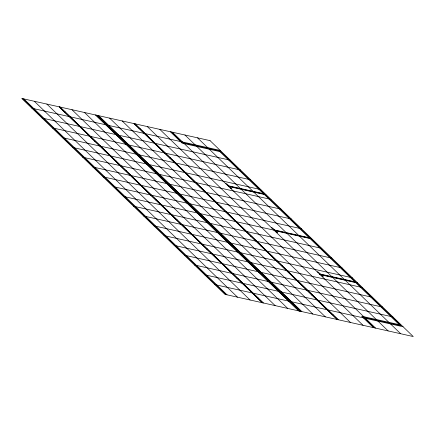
<?xml version="1.0" encoding="UTF-8"?>
<svg xmlns="http://www.w3.org/2000/svg" width="435" height="435" viewBox="0 0 435 435"><rect width="100%" height="100%" fill="white"/><g stroke="black" fill="none" stroke-linecap="round" stroke-linejoin="round"><path stroke-width="0.65" d="M64.228 111.724L65.272 111.964M139.026 128.483L140.07 128.716M31.913 108.244L220.208 150.428M220.855 151.831L182.151 143.158L170.297 131.729M74.39 121.523L75.434 121.756M149.183 138.281L150.227 138.515M42.07 118.043L230.365 160.227M84.548 131.316L85.592 131.555M159.346 148.074L160.39 148.308M52.233 127.836L240.528 170.02M94.71 141.114L95.754 141.348M169.503 157.872L170.553 158.106M62.39 137.634L250.685 179.818M104.868 150.912L105.917 151.146M179.666 167.665L180.71 167.899M72.553 147.427L260.848 189.611M225.814 183.706L226.858 183.94L228.892 185.903M227.842 185.669L263.414 193.635M115.03 160.705L116.074 160.939M189.823 177.464L190.873 177.697M228.266 186.077L265.926 194.51M228.69 186.484L264.257 194.45M230.724 188.442L231.768 188.676L229.74 186.718M82.71 157.225L271.005 199.409M125.188 170.504L126.237 170.737M199.986 187.257L201.03 187.49M92.873 167.018L281.168 209.202M135.35 180.297L136.394 180.53M210.143 197.055L211.192 197.289M103.03 176.817L291.33 219.001M145.507 190.095L146.557 190.329M220.306 206.848L221.35 207.082M113.192 186.615L301.488 228.794M155.67 199.888L156.714 200.122M230.463 216.646L231.512 216.88M271.532 227.788L272.582 228.022L274.61 229.979M273.566 229.745L309.133 237.717M123.35 196.408L311.65 238.592M274.414 230.561L309.981 238.532M276.442 232.524L277.492 232.758L275.458 230.8M165.827 209.686L166.877 209.92M240.626 226.439L241.67 226.673M133.512 206.206L321.808 248.385M175.99 219.479L177.034 219.713M250.783 236.238L251.832 236.471M143.67 215.999L331.97 258.183M186.147 229.278L187.197 229.511M260.946 246.031L261.99 246.264M153.832 225.798L342.127 267.982M196.31 239.071L197.354 239.304M271.108 255.829L272.152 256.063M163.995 235.591L352.29 277.775M317.256 271.87L318.3 272.103L320.334 274.061M319.285 273.827L354.851 281.798M206.473 248.869L207.517 249.103M281.266 265.622L282.31 265.856M319.709 274.235L357.369 282.674M320.133 274.643L355.699 282.614M322.166 276.606L323.21 276.839L321.177 274.876M174.152 245.389L362.447 287.573M216.63 258.662L217.674 258.896M291.428 275.42L292.472 275.654M184.315 255.182L372.61 297.366M226.793 268.46L227.837 268.694M301.585 285.213L302.635 285.447M194.472 264.98L382.767 307.164M236.95 278.253L237.999 278.487M311.748 295.012L312.792 295.245M204.635 274.773L392.93 316.957M247.113 288.052L248.157 288.285M321.905 304.804L322.955 305.038M400.352 324.885L361.643 316.218L373.496 327.642M214.792 284.572L403.087 326.756M257.27 297.844L258.319 298.078M332.068 314.603L333.112 314.837M218.963 150.776L400.151 325.467M197.495 137.824L400.695 333.737M184.94 135.008L388.145 330.926M172.385 132.196L375.59 328.115M171.341 131.963L182.347 142.577L220.007 151.01L401.195 325.701L363.54 317.267L374.546 327.876M159.835 129.385L363.04 325.298M147.28 126.574L350.485 322.487M134.991 123.817L338.191 319.736M134.73 123.763L337.93 319.676M134.464 123.703L337.669 319.616M133.942 123.583L337.147 319.502M122.175 120.946L325.38 316.865M109.62 118.135L312.825 314.054M98.636 115.677L301.841 311.59M98.114 115.558L301.319 311.471M97.592 115.444L300.797 311.357M97.07 115.324L300.27 311.237M96.548 115.21L299.748 311.123M96.021 115.09L299.226 311.003M95.499 114.97L298.704 310.889M84.515 112.513L287.72 308.426M71.96 109.702L275.165 305.615M60.193 107.064L263.398 302.978M59.671 106.945L262.876 302.863M59.41 106.885L262.615 302.803M59.149 106.831L262.354 302.744M46.855 104.074L250.06 299.992M34.305 101.263L237.505 297.176M23.843 98.919L227.048 294.832M22.794 98.685L225.999 294.598M210.045 140.635L21.75 98.451L224.955 294.364L413.25 336.549L210.045 140.635"/></g></svg>
